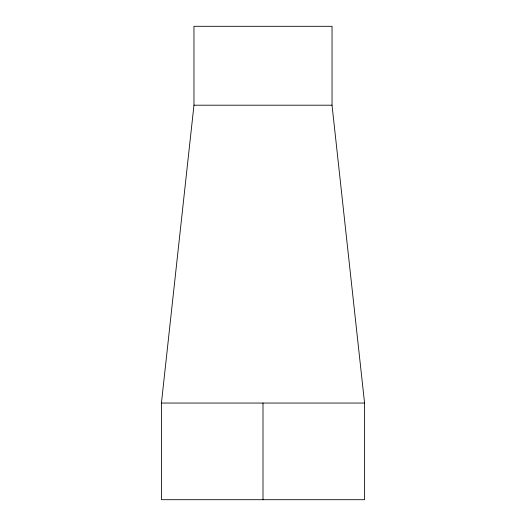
<?xml version="1.0" encoding="UTF-8"?>
<svg xmlns="http://www.w3.org/2000/svg" width="526" height="526" viewBox="0 0 526 526"><rect width="100%" height="100%" fill="white"/><g stroke="black" fill="none" stroke-linecap="round" stroke-linejoin="round"><path stroke-width="0.79" d="M161.436 403.047L193.963 105.2L193.963 26.3L332.037 26.3L332.037 105.2L364.564 403.047L364.564 499.7L161.436 499.7L161.436 403.047L364.564 403.047M193.963 105.2L332.037 105.2M263 403.047L263 499.7"/></g></svg>
